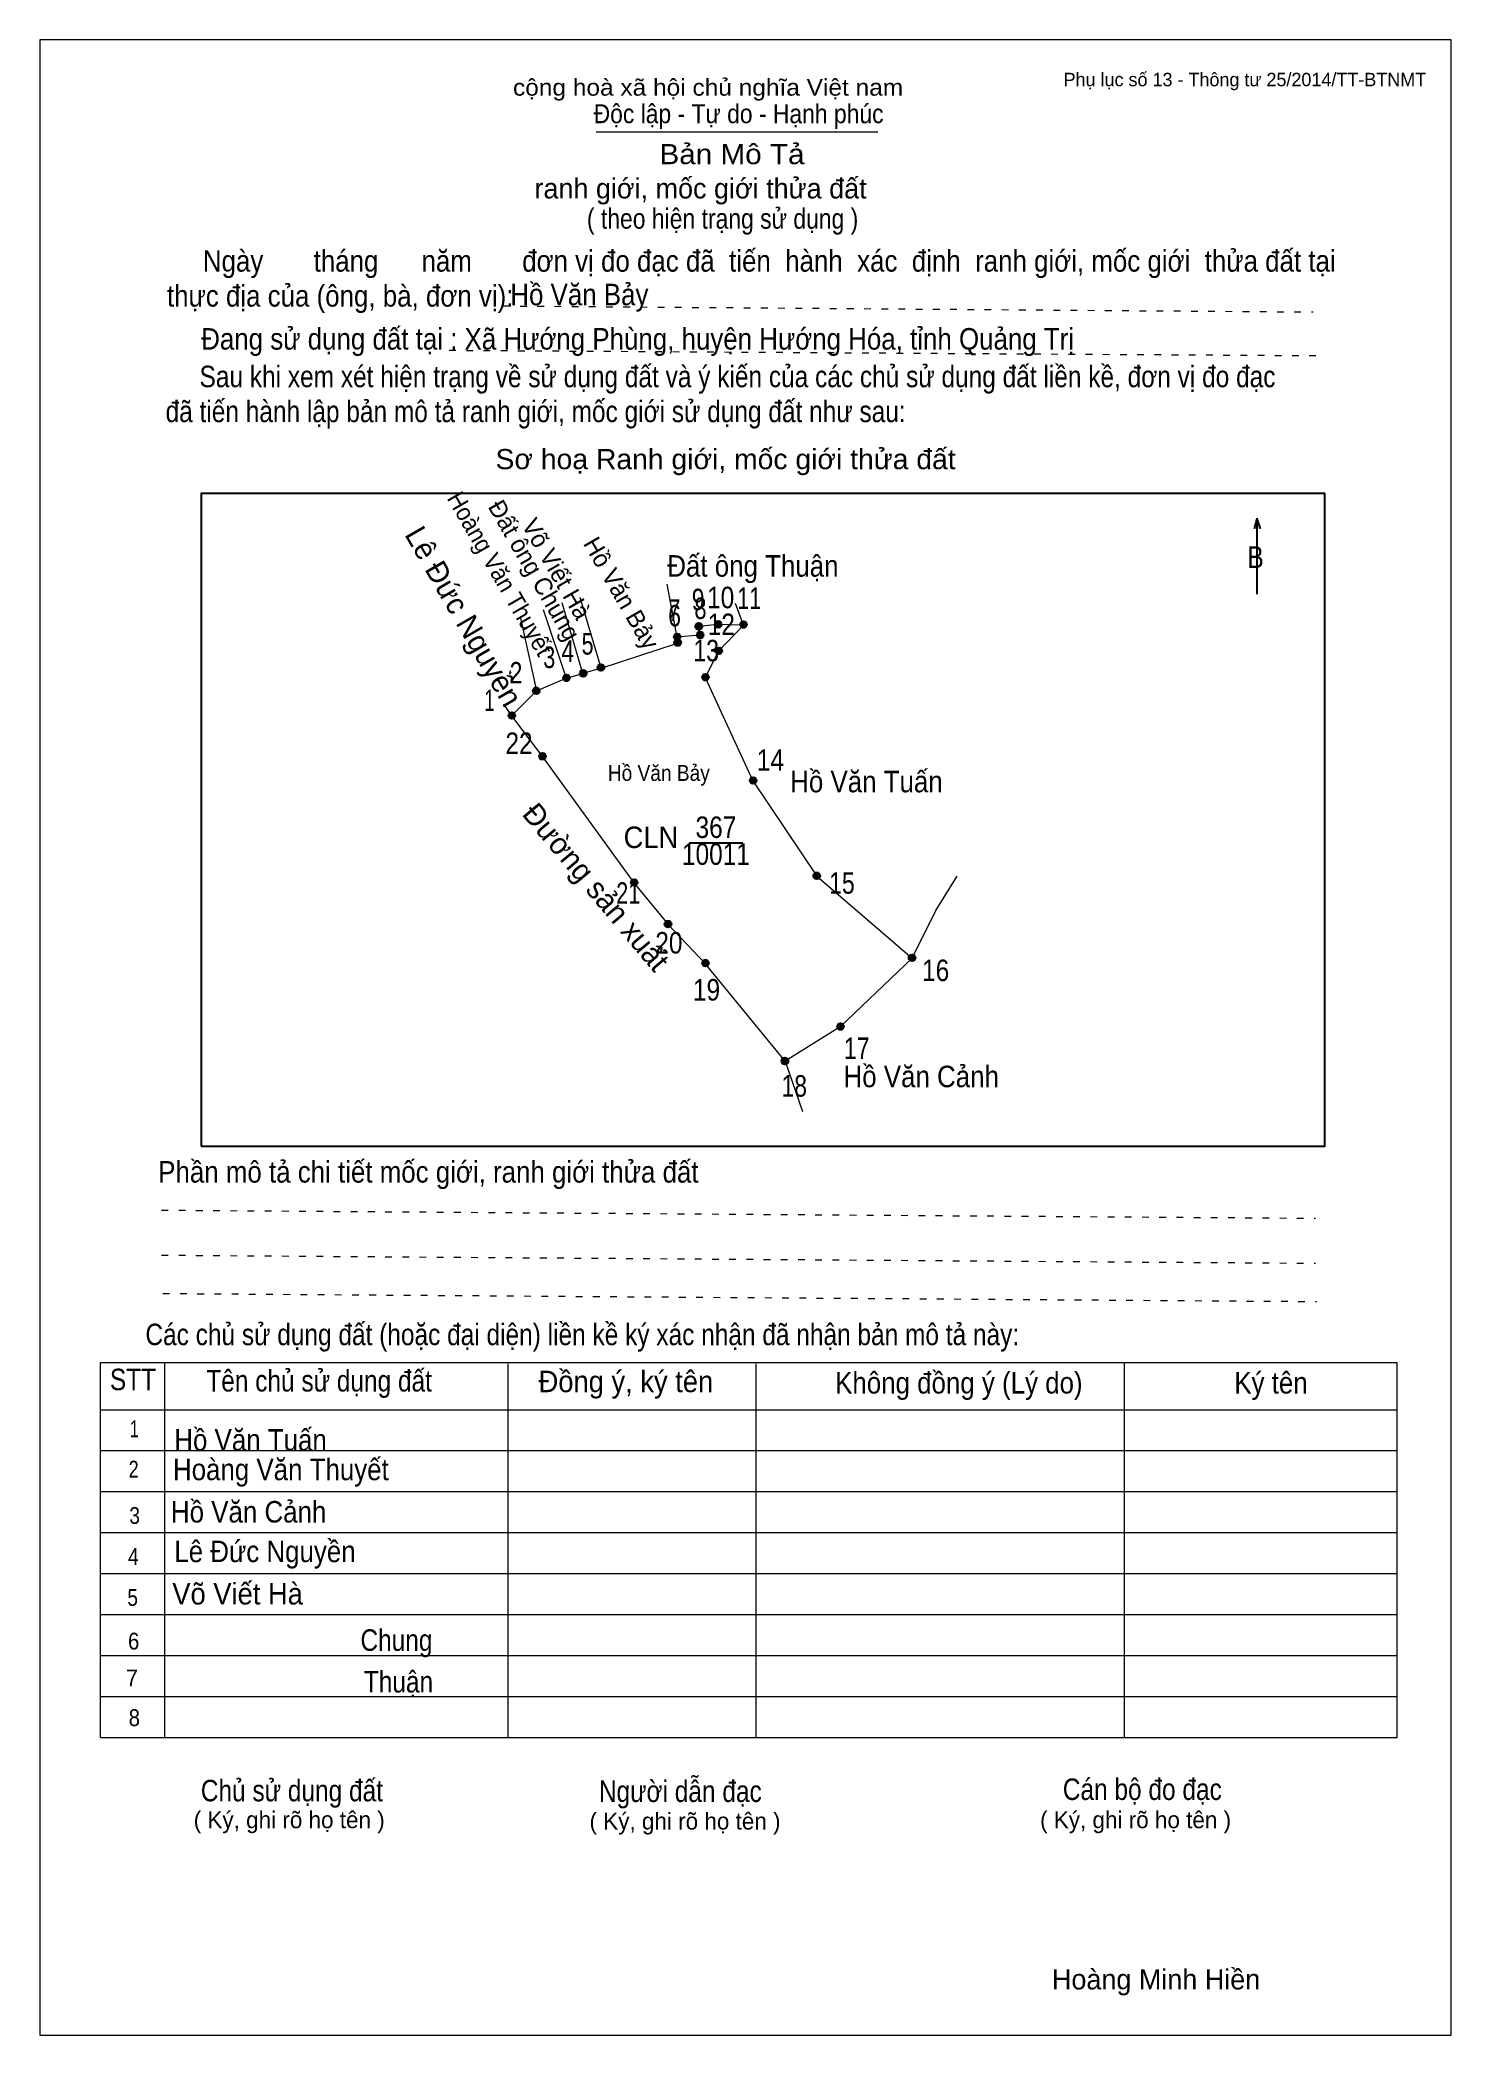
# Model space of a CAD drawing. Header units: centimetres. Extents: x 0 to 21, y 0 to 29.7.
import ezdxf
from ezdxf.enums import TextEntityAlignment as Align

# ---------------------------------------------------------------- set-up
doc = ezdxf.new("R2010")
doc.units = ezdxf.units.CM
doc.header["$LTSCALE"] = 0.13
doc.linetypes.add('DOTTED', pattern=[1.5, 0.3, -1.2])
for name, color, linetype, lineweight in [('1', 7, 'Continuous', 13), ('32', 7, 'Continuous', 25), ('33', 7, 'Continuous', 25), ('61', 7, 'Continuous', 13), ('62', 7, 'Continuous', 13)]:
    doc.layers.add(name, color=color, linetype=linetype, lineweight=lineweight)
for name, color, linetype in [('34', 7, 'Continuous'), ('45', 7, 'Continuous'), ('63', 7, 'Continuous')]:
    doc.layers.add(name, color=color, linetype=linetype)

msp = doc.modelspace()

# ---------------------------------------------------------------- hatches: boundary and pattern name
at = {"layer": '32'}
for points in [[(9.5327, 20.8135, 1), (9.4327, 20.8135, 1)], [(9.8538, 20.9703, 1), (9.7538, 20.9703, 1)], [(9.8751, 20.841, 1), (9.7751, 20.841, 1)], [(10.1422, 21.0002, 1), (10.0422, 21.0002, 1)], [(10.5192, 20.9967, 1), (10.4192, 20.9967, 1)], [(9.5402, 20.7288, 1), (9.4402, 20.7288, 1)], [(10.1524, 20.6066, 1), (10.0524, 20.6066, 1)], [(7.886, 20.2028, 1), (7.786, 20.2028, 1)], [(8.1338, 20.2706, 1), (8.0338, 20.2706, 1)], [(8.3989, 20.3569, 1), (8.2989, 20.3569, 1)], [(9.9554, 20.2127, 1), (9.8554, 20.2127, 1)], [(7.4364, 20.0121, 1), (7.3364, 20.0121, 1)], [(7.072, 19.6434, 1), (6.972, 19.6434, 1)], [(7.529, 19.0359, 1), (7.429, 19.0359, 1)], [(10.6646, 18.6762, 1), (10.5646, 18.6762, 1)], [(11.6101, 17.2579, 1), (11.5101, 17.2579, 1)], [(8.8937, 17.1575, 1), (8.7937, 17.1575, 1)], [(9.3968, 16.5386, 1), (9.2968, 16.5386, 1)], [(13.0284, 16.0367, 1), (12.9284, 16.0367, 1)], [(9.9554, 15.9579, 1), (9.8554, 15.9579, 1)], [(11.9647, 15.0123, 1), (11.8647, 15.0123, 1)], [(11.1373, 14.5002, 1), (11.0373, 14.5002, 1)]]:
    msp.add_hatch(color=256, dxfattribs=at).paths.add_polyline_path(points)

# ---------------------------------------------------------------- linework, layer by layer
at = {"layer": '1'}
msp.add_lwpolyline([(21, 0), (21, 29.7), (0, 29.7), (0, 0)], close=True, dxfattribs=at)
at = {"layer": '32'}
for centre in [(9.4827, 20.8135), (9.8038, 20.9703), (9.8251, 20.841), (10.0922, 21.0002), (10.4692, 20.9967), (9.4902, 20.7288), (10.1024, 20.6066), (7.836, 20.2028), (8.0838, 20.2706), (8.3489, 20.3569), (9.9054, 20.2127), (7.3864, 20.0121), (7.022, 19.6434), (7.479, 19.0359), (10.6146, 18.6762), (11.5601, 17.2579), (8.8437, 17.1575), (9.3468, 16.5386), (12.9784, 16.0367), (9.9054, 15.9579), (11.9147, 15.0123), (11.0873, 14.5002)]:
    msp.add_circle(centre, 0.05, dxfattribs=at)
at = {"layer": '33'}
msp.add_line((9.66, 17.75), (10.46, 17.75), dxfattribs=at)
at = {"layer": '61'}
for p, q in [((8.35, 20.35), (8.04, 21.4)), ((9.33, 21.6), (9.48, 20.81)), ((7.15, 21.09), (7.39, 20.01)), ((7.49, 21.22), (7.83, 20.2)), ((8.08, 20.27), (7.77, 21.32)), ((10.47, 20.99), (10.35, 21.31)), ((10.09, 21), (9.8, 20.97)), ((10.47, 20.99), (10.09, 21)), ((8.35, 20.35), (8.08, 20.27)), ((7.02, 19.64), (7.39, 20.01)), ((6.9, 19.81), (7.02, 19.64)), ((11.09, 14.5), (11.35, 13.75))]:
    msp.add_line(p, q, dxfattribs=at)
for points in [[(8.35, 20.35), (9.49, 20.72), (9.48, 20.81)], [(9.8, 20.97), (9.82, 20.84), (9.48, 20.81)], [(10.47, 20.99), (10.1, 20.6), (9.9, 20.21), (10.61, 18.67), (11.56, 17.25), (12.98, 16.03)], [(7.39, 20.01), (7.83, 20.2), (8.08, 20.27)], [(7.02, 19.64), (7.48, 19.03), (8.84, 17.15), (9.35, 16.53)], [(12.98, 16.03), (13.33, 16.74), (13.65, 17.25)], [(11.09, 14.5), (9.9, 15.95), (9.35, 16.53)], [(12.98, 16.03), (11.91, 15.01), (11.09, 14.5)]]:
    msp.add_lwpolyline(points, dxfattribs=at)
at = {"layer": '62'}
for p, q in [((8.28, 28.33), (12.47, 28.33)), ((0.9, 10.01), (20.2, 10.01)), ((0.9, 4.43), (0.9, 10.01)), ((1.86, 4.43), (1.86, 10.01)), ((6.97, 4.43), (6.97, 9.99)), ((10.66, 4.43), (10.66, 9.99)), ((16.14, 4.43), (16.14, 10.01)), ((20.2, 4.43), (20.2, 10.01)), ((0.9, 9.31), (20.2, 9.31)), ((0.9, 8.7), (20.2, 8.7)), ((0.9, 8.09), (20.2, 8.09)), ((0.9, 7.48), (20.2, 7.48)), ((0.9, 6.87), (20.2, 6.87)), ((0.9, 6.26), (20.2, 6.26)), ((0.9, 5.65), (20.2, 5.65)), ((0.9, 5.04), (20.2, 5.04)), ((0.9, 4.43), (20.2, 4.43))]:
    msp.add_line(p, q, dxfattribs=at)
at = {"layer": '62', "linetype": 'DOTTED'}
for p, q in [((6.89, 25.74), (18.95, 25.65)), ((6.09, 25.08), (19.04, 25)), ((1.81, 12.28), (18.98, 12.16)), ((1.81, 11.61), (18.98, 11.49)), ((1.83, 11.04), (19, 10.92))]:
    msp.add_line(p, q, dxfattribs=at)
at = {"layer": '62', "lineweight": 25}
for p, q in [((18.11, 22.58), (18.11, 21.45)), ((18.11, 22.57), (18.07, 22.42)), ((18.11, 22.57), (18.16, 22.42))]:
    msp.add_line(p, q, dxfattribs=at)
msp.add_lwpolyline([(2.4, 13.23), (19.12, 13.23), (19.12, 22.95), (2.4, 22.95)], close=True, dxfattribs=at)

# ---------------------------------------------------------------- texts
at = {"layer": '32'}
for s, width, p in [('9', 0.8, (9.795, 21.21)), ('8', 0.75, (9.83, 21.08)), ('10', 0.85, (10.13, 21.24)), ('11', 0.75, (10.555, 21.23)), ('7', 0.75, (9.44, 21.05)), ('6', 0.8, (9.445, 20.97)), ('12', 0.85, (10.14, 20.84)), ('5', 0.75, (8.15, 20.55)), ('3', 0.75, (7.58, 20.35)), ('4', 0.8, (7.855, 20.44)), ('13', 0.8, (9.915, 20.45)), ('2', 0.8, (7.085, 20.12)), ('1', 0.65, (6.69, 19.71)), ('22', 0.85, (7.13, 19.07)), ('14', 0.85, (10.87, 18.82)), ('15', 0.8, (11.935, 16.99)), ('21', 0.75, (8.755, 16.84)), ('20', 0.85, (9.36, 16.1)), ('16', 0.85, (13.33, 15.69)), ('19', 0.85, (9.92, 15.4)), ('17', 0.8, (12.155, 14.53)), ('18', 0.8, (11.225, 13.97))]:
    msp.add_text(s, height=0.32, dxfattribs=dict(at, width=width)).set_placement(p, align=Align.CENTER)
at = {"layer": '33', "width": 0.95}
msp.add_text('Hoàng Văn Thuyết', height=0.2591, rotation=300, dxfattribs=at).set_placement((6.7356, 21.6898), align=Align.CENTER)
at = {"layer": '33'}
for s, height, rotation, p in [('Đất ông Chung', 0.26, 300, (7.2443, 21.74)), ('Võ Viết Hà', 0.26, 300, (7.5757, 21.76)), ('Lê Đức Nguyền', 0.32, 300, (6.1686, 21.04)), ('Hồ Văn Bảy', 0.26, 300, (8.5403, 21.4)), ('Đường sản xuất', 0.32, 310, (8.1532, 16.9878))]:
    msp.add_text(s, height=height, rotation=rotation, dxfattribs=at).set_placement(p, align=Align.CENTER)
for s, width, p in [('Đất ông Thuận', 0.9, (10.61, 21.71)), ('Hồ Văn Tuấn', 0.9, (12.3, 18.5)), ('367', 0.85, (10.06, 17.82)), ('10011', 0.85, (10.06, 17.42)), ('Hồ Văn Cảnh', 0.9, (13.115, 14.11))]:
    msp.add_text(s, height=0.32, dxfattribs=dict(at, width=width)).set_placement(p, align=Align.CENTER)
at = {"layer": '33', "width": 0.95}
msp.add_text('CLN', height=0.32, dxfattribs=at).set_placement((9.5, 17.67), align=Align.RIGHT)
at = {"layer": '34'}
for s, width, p in [('Hồ Văn Bảy', 0.9, (7, 25.75)), ('Hồ Văn Tuấn', 0.9, (2, 8.7)), ('Hoàng Văn Thuyết', 0.9, (1.98, 8.26)), ('Hồ Văn Cảnh', 0.9, (1.95, 7.63)), ('Lê Đức Nguyền', 0.9, (2, 7.04)), ('Võ Viết Hà', 0.95, (1.97, 6.41)), ('Chung', 0.85, (4.77, 5.72)), ('Thuận', 0.85, (4.82, 5.1))]:
    msp.add_text(s, height=0.32, dxfattribs=dict(at, width=width)).set_placement(p)
at = {"layer": '45', "width": 0.9}
msp.add_text('Hồ Văn Bảy', height=0.2363, dxfattribs=at).set_placement((9.21, 18.67), align=Align.CENTER)
at = {"layer": '62'}
for s, height, width, p in [('cộng hoà xã hội chủ nghĩa Việt nam', 0.2474, 1.1, (7.04, 28.87)), ('Độc lập - Tự do - Hạnh phúc', 0.2828, 0.9, (8.24, 28.46)), ('Bản Mô Tả', 0.3, 1.1, (9.22, 27.85)), ('( theo hiện trạng sử dụng )', 0.3, 0.85, (8.14, 26.89)), ('     Ngày       tháng      năm       đơn vị đo đạc đã  tiến  hành  xác  định  ranh giới, mốc giới  thửa đất tại ', 0.32, 0.9, (1.89, 26.25)), ('thực địa của (ông, bà, đơn vị): ', 0.32, 0.9, (1.89, 25.73)), ('Đang sử dụng đất tại : Xã Hướng Phùng, huyện Hướng Hóa, tỉnh Quảng Trị', 0.32, 0.9, (2.4, 25.09)), ('     Sau khi xem xét hiện trạng về sử dụng đất và ý kiến của các chủ sử dụng đất liền kề, đơn vị đo đạc ', 0.32, 0.85, (1.87, 24.53)), ('đã tiến hành lập bản mô tả ranh giới, mốc giới sử dụng đất như sau:', 0.32, 0.85, (1.87, 24.01)), ('Sơ hoạ Ranh giới, mốc giới thửa đất', 0.3, 1.05, (6.78, 23.31)), ('B', 0.32, 0.85, (17.97, 21.84)), ('Phần mô tả chi tiết mốc giới, ranh giới thửa đất ', 0.32, 0.9, (1.76, 12.69)), ('Các chủ sử dụng đất (hoặc đại diện) liền kề ký xác nhận đã nhận bản mô tả này:', 0.32, 0.85, (1.57, 10.27))]:
    msp.add_text(s, height=height, dxfattribs=dict(at, width=width)).set_placement(p)
msp.add_text('ranh giới, mốc giới thửa đất', height=0.3, dxfattribs=at).set_placement((7.36, 27.34))
for s, height, width, p in [('STT', 0.32, 0.85, (1.385, 9.6)), ('Tên chủ sử dụng đất', 0.32, 0.85, (4.155, 9.58)), ('Đồng ý, ký tên', 0.32, 0.95, (8.72, 9.57)), ('Không đồng ý (Lý do)', 0.32, 0.9, (13.675, 9.55)), ('Ký tên', 0.32, 0.9, (18.32, 9.55)), ('1', 0.25, 0.7, (1.405, 8.9)), ('2', 0.25, 0.8, (1.395, 8.3)), ('3', 0.25, 0.85, (1.41, 7.61)), ('4', 0.25, 0.85, (1.39, 7)), ('5', 0.25, 0.85, (1.38, 6.39)), ('6', 0.25, 0.9, (1.395, 5.74)), ('7', 0.25, 0.95, (1.37, 5.19)), ('8', 0.25, 0.9, (1.405, 4.6)), ('Người dẫn đạc', 0.32, 0.85, (9.53, 3.47)), ('Chủ sử dụng đất', 0.32, 0.85, (3.75, 3.48)), ('Cán bộ đo đạc', 0.32, 0.85, (16.405, 3.5))]:
    msp.add_text(s, height=height, dxfattribs=dict(at, width=width)).set_placement(p, align=Align.CENTER)
for p in [(3.71, 3.08), (9.6, 3.06), (16.305, 3.08)]:
    msp.add_text('( Ký, ghi rõ họ tên )', height=0.25, dxfattribs=at).set_placement(p, align=Align.CENTER)
at = {"layer": '63'}
msp.add_text('Phụ lục số 13 - Thông tư 25/2014/TT-BTNMT', height=0.2, dxfattribs=at).set_placement((20.63, 29.01), align=Align.RIGHT)
msp.add_text('Hoàng Minh Hiền', height=0.3, dxfattribs=at).set_placement((16.61, 0.68), align=Align.CENTER)

doc.saveas('drawing.dxf')
